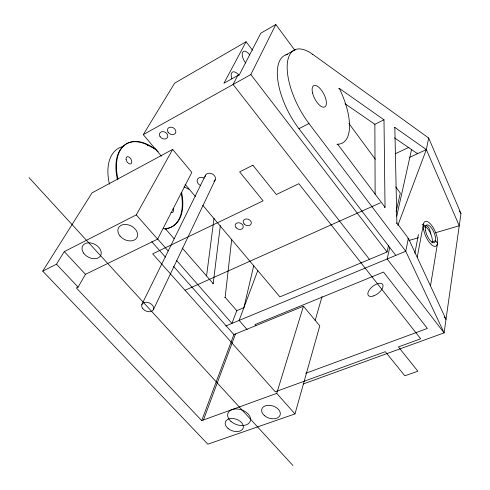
<?xml version="1.0" encoding="UTF-8"?>
<svg xmlns="http://www.w3.org/2000/svg" width="490" height="490" viewBox="0 0 490 490"><rect width="100%" height="100%" fill="white"/><g stroke="black" fill="none" stroke-linecap="round" stroke-linejoin="round"><path stroke-width="0.73" d="M176.651 260.594L231.917 323.412L236.78 310.654L225.155 297.314L231.703 239.273M212.678 283.802L213.187 283.575L220.347 225.529M206.566 275.931L214.026 218.258M389.734 247.493L387.174 258.977L444.093 332.863L405.757 251.266L308.963 123.529A52.375 22.369 62.7 0 1 287.22 64.913A52.375 22.369 62.7 0 1 312.792 54.384L428.677 138.021L460.98 213.518L444.093 332.863L303.237 383.976M430.49 285.884L437.521 243.303L435.524 240.596L432.26 241.95M417.247 257.121L423.409 224.187L422.098 224.745M414.852 253.269L418.423 234.563M397.849 225.333L426.337 149.591L428.677 138.021L428.131 138.278M417.664 152.96L417.505 153.695L394.468 137.812M396.71 216.206L411.625 149.291M202.75 205.249L279.913 296.873L387.057 251.989L388.564 245.276M396.116 211.729L400.305 193.091L395.767 186.935M253.765 265.482L243.904 307.653L236.272 310.868M294.98 413.921L319.786 325.826L303.439 306.219L233.883 334.584L201.709 420.604L76.354 287.949L78.094 287.115L85.474 274.32L157.609 239.145L191.829 172.388L172.664 149.407L92.01 192.895L42.728 271.135L207.846 444.179L294.98 413.921L276.715 393.372L303.439 306.219M315.095 320.68L322.077 296.481M257.807 270.492L239.132 320.417L247.15 329.586M203.46 419.967L235.512 333.917M153.468 309.515L215.245 179.806M141.831 304.511L205.555 175.083M161.461 156.23L143.276 134.64L250.843 74.547L275.809 24.5L294.894 50.341M237.724 75.515L233.075 84.476L369.435 259.369M252.528 50.231L246.084 41.736L223.93 83.269L239.463 74.535L260.821 33.191L275.809 24.5M42.728 271.135L56.473 264.208L64.27 251.603L136.269 214.896L172.664 149.407M143.276 134.64L174.636 83.165L246.084 41.736M285.891 54.886L295.501 49.515M147.331 145.444L147.815 145.181L156.188 149.475M312.197 54.709L312.792 54.384M338.676 88.647L339.264 88.335L383.995 119.805L385.036 207.27L384.417 207.546M287.783 54.402A52.081 22.718 62.6 0 0 277.977 81.358A52.081 22.718 62.6 0 0 298.912 128.674L308.963 123.529M345.04 103.733L374.868 124.301L383.995 119.805M164.989 229.087L165.491 228.842A47.291 27.716 61.5 0 0 181.135 193.005M337.016 144.501L337.641 144.195A52.375 22.369 62.7 0 0 339.264 88.335M394.26 127.7L394.83 127.425L426.337 149.591L459.246 225.786L435.23 232.817M395.197 153.787L408.985 147.294M409.848 157.259L426.337 149.591M185.049 290.276L380.338 202.854M224.647 297.534L225.155 297.314M396.263 223.305L396.882 223.042L394.83 127.425M424.83 227.201L425.443 226.944L423.409 224.187M407.76 238.593L408.378 238.336L446.01 319.315L444.161 316.889M225.792 325.954L405.757 251.266L408.378 238.336L396.882 223.042M305.668 373.307L427.366 328.453L383.523 272.066L254.91 324.625L255.903 325.77M201.709 420.604L276.715 393.372M408.985 240.51L418.448 237.736M425.602 225.443C429.387 225.921 430.085 231.029 430.863 234.097M184.05 186.862L189.024 189.299M56.473 264.208L78.094 287.115M64.27 251.603L85.474 274.32M29.02 177.619L292.947 465.5M151.753 241.68L165.442 257.164M173.552 266.339L233.883 334.584M157.56 238.893L168.113 250.892M136.269 214.896L157.609 239.145M165.491 228.842L174.207 238.844M182.194 248.007L213.187 283.575M185.055 184.246L195.375 196.496M250.843 74.547L387.057 251.989M298.912 128.674L395.798 255.4M337.641 144.195L385.036 207.27M348.966 123.56L375.316 159.25M459.197 211.031L460.98 213.518M374.868 124.301L375.126 194.236M424.873 226.392A9.604 3.791 66.7 0 1 430.728 233.779A9.604 3.791 66.7 0 1 431.941 243.016M109.429 184.16A47.052 27.924 61.5 0 1 122.592 146.639M166.833 228.579A47.052 27.924 61.5 0 1 166.024 229.265M117.49 179.818A47.291 27.716 61.5 0 1 147.815 145.181M173.105 208.667A3.883 2.254 62.9 0 1 170.875 212.36M231.831 78.865A8.887 4.251 60.8 0 1 232.683 71.969A8.887 4.251 60.8 0 1 239.12 75.503M245.588 62.983A8.612 3.975 60.6 0 1 242.611 52.308A8.612 3.975 60.6 0 1 249.765 54.898M205.114 176.755A5.396 4.196 25.6 0 1 212.348 173.956A5.396 4.196 25.6 0 1 213.91 181.367M200.686 185.575A5.372 4.153 25.9 0 1 197.427 179.377A5.372 4.153 25.9 0 1 204.324 178.121M181.717 192.833A47.309 27.697 61.5 0 1 163.36 228.683M117.98 179.107A47.309 27.697 61.5 0 1 125.71 144.311A47.309 27.697 61.5 0 1 158.239 151.71M252.877 165.216L239.641 171.886L263.112 200.857L152.666 253.857L275.288 391.773L385.305 351.698L404.813 375.781L417.89 371.236L398.413 346.92L420.69 338.804L298.863 183.701L276.342 194.512L252.877 165.216M423.532 229.1A13.475 5.274 66.7 0 0 435.635 246.262A13.475 5.274 66.7 0 0 432.192 226.129A13.475 5.274 66.7 0 0 423.532 229.1M425.528 230.404A9.622 3.767 66.7 0 0 434.165 242.697A9.622 3.767 66.7 0 0 431.733 228.334A9.622 3.767 66.7 0 0 425.528 230.404M312.565 92.984A11.993 5.114 62.7 0 0 324.76 106.949A11.993 5.114 62.7 0 0 320.454 88.941A11.993 5.114 62.7 0 0 312.565 92.984M126.114 159.403A4 2.358 60.1 0 0 130.781 163.868A4 2.358 60.1 0 0 129.856 157.737A4 2.358 60.1 0 0 126.114 159.403M373.815 295.85A9.071 4.422 -38.3 0 0 382.715 284.457A9.071 4.422 -38.3 0 0 369.803 289.278A9.071 4.422 -38.3 0 0 373.815 295.85M160.04 136.575A4.422 3.461 29.8 0 0 167.317 137.721A4.422 3.461 29.8 0 0 163.47 131.657A4.422 3.461 29.8 0 0 160.04 136.575M236.131 227.77A4.189 3.185 22.4 0 0 243.04 227.789A4.189 3.185 22.4 0 0 238.434 222.748A4.189 3.185 22.4 0 0 236.131 227.77M244.155 223.991A4.208 3.222 22.1 0 0 251.107 223.997A4.208 3.222 22.1 0 0 246.501 218.926A4.208 3.222 22.1 0 0 244.155 223.991M168.052 132.159A4.441 3.497 29.6 0 0 175.377 133.304A4.441 3.497 29.6 0 0 171.537 127.198A4.441 3.497 29.6 0 0 168.052 132.159M142.896 308.822A6.333 4.398 24.4 0 0 153.266 309.919A6.333 4.398 24.4 0 0 146.804 302.257A6.333 4.398 24.4 0 0 142.896 308.822M228.046 428.45A9.408 6.125 19 0 0 243.156 428.144A9.408 6.125 19 0 0 231.654 418.472A9.408 6.125 19 0 0 228.046 428.45M264.416 415.624A9.622 6.394 17.8 0 0 280.041 415.251A9.622 6.394 17.8 0 0 268.465 405.304A9.622 6.394 17.8 0 0 264.416 415.624M83.674 253.177A10.216 7.191 28.1 0 0 100.309 256.129A10.216 7.191 28.1 0 0 90.938 242.991A10.216 7.191 28.1 0 0 83.674 253.177M120.013 235.984A10.431 7.558 27.4 0 0 136.955 237.558A10.431 7.558 27.4 0 0 126.249 224.475A10.431 7.558 27.4 0 0 120.013 235.984M230.87 421.308A11.852 7.779 19 0 0 250.157 421.467A11.852 7.779 19 0 0 236.26 408.936A11.852 7.779 19 0 0 230.87 421.308"/></g></svg>
